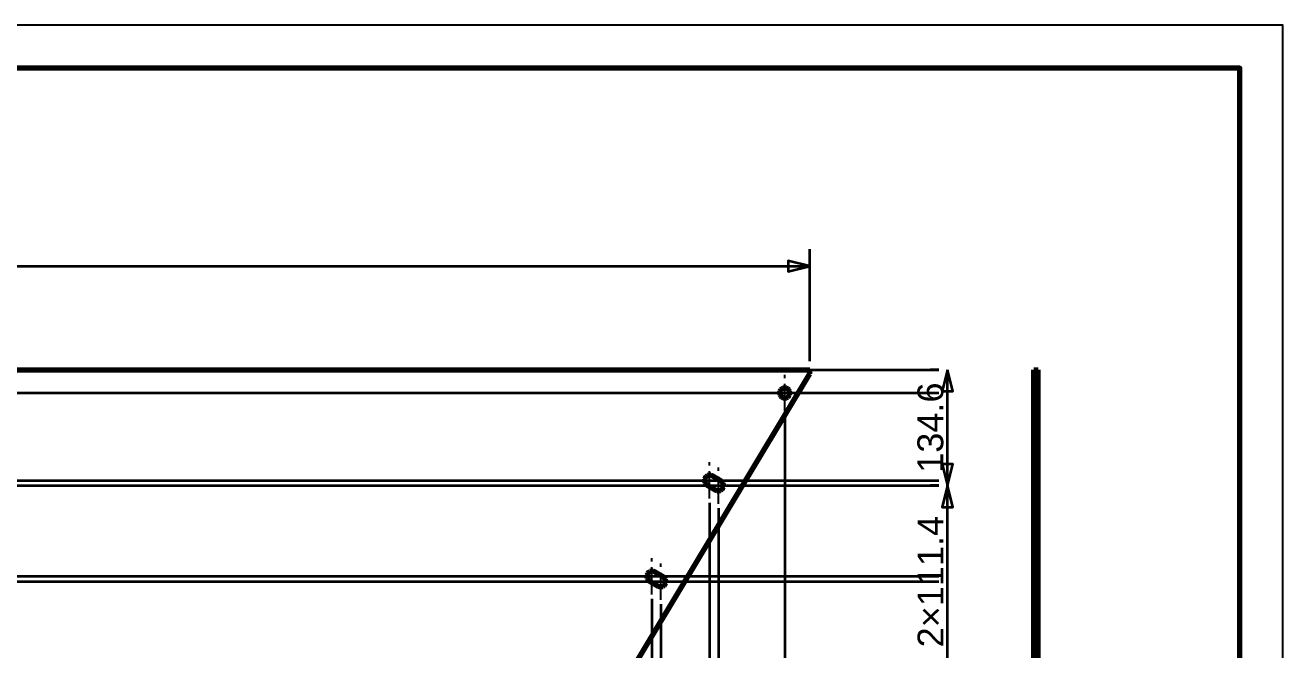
# Model space of a CAD drawing. Header units: millimetres. Extents: x 0 to 420, y 0 to 297.
# Drawn here: x 274 to 420, y 224.5 to 297 of the extents above; entities that cross this region are included whole.
import ezdxf
from ezdxf.enums import TextEntityAlignment as Align

# ---------------------------------------------------------------- set-up
doc = ezdxf.new("R2010")
doc.units = ezdxf.units.MM
doc.linetypes.add('CENTER', pattern=[5.08, 3.175, -0.635, 0.635, -0.635])
doc.linetypes.add('DASHED', pattern=[1.524, 1.27, -0.254])
doc.styles.add('GOST', font='Arial')

msp = doc.modelspace()

# ---------------------------------------------------------------- linework, layer by layer
at = {"color": 7, "lineweight": 35}
for p, q in [((365.09, 258), (365.09, 271)), ((65, 269), (365.09, 269)), ((365.09, 257), (380.09, 257)), ((380.09, 257), (379.09, 257)), ((381.09, 243.54), (381.09, 257)), ((70.5, 254.3), (380.09, 254.3)), ((364.79, 254.3), (380.09, 254.3)), ((362.19, 251.7), (362.19, 109.1)), ((79.22, 244.15), (380.09, 244.15)), ((356.08, 244.15), (380.09, 244.15)), ((78.19, 243.54), (380.09, 243.54)), ((357.11, 243.54), (380.09, 243.54)), ((380.09, 243.54), (379.09, 243.54)), ((380.09, 243.54), (379.09, 243.54)), ((381.09, 221.25), (381.09, 243.54)), ((353.48, 241.55), (353.48, 109.1)), ((354.51, 240.94), (354.51, 109.1)), ((84.88, 232.39), (380.09, 232.39)), ((85.91, 233.01), (380.09, 233.01)), ((349.38, 233.01), (380.09, 233.01)), ((350.41, 232.39), (380.09, 232.39)), ((346.78, 230.41), (346.78, 109.1)), ((347.81, 229.79), (347.81, 109.1))]:
    msp.add_line(p, q, dxfattribs=at)
at = {"color": 1, "lineweight": 70}
for p, q in [((65, 257), (365.09, 257)), ((365.09, 256.5), (365.09, 257)), ((391.09, 256.5), (391.09, 257)), ((391.09, 257), (391.59, 257)), ((391.59, 256.5), (391.59, 257)), ((290.35, 132.1), (365.09, 256.5)), ((391.09, 132.1), (391.09, 256.5)), ((391.09, 256.5), (391.59, 256.5)), ((391.59, 132.1), (391.59, 256.5)), ((361.62, 254.49), (361.59, 254.3)), ((361.59, 254.3), (361.62, 254.11)), ((361.71, 254.65), (361.62, 254.49)), ((361.62, 254.11), (361.71, 253.95)), ((361.84, 254.79), (361.71, 254.65)), ((362.01, 254.87), (361.84, 254.79)), ((362.19, 254.9), (362.01, 254.87)), ((362.38, 254.87), (362.19, 254.9)), ((362.55, 254.79), (362.38, 254.87)), ((362.68, 254.65), (362.55, 254.79)), ((362.76, 254.49), (362.68, 254.65)), ((362.68, 253.95), (362.76, 254.11)), ((362.79, 254.3), (362.76, 254.49)), ((362.76, 254.11), (362.79, 254.3)), ((361.71, 253.95), (361.84, 253.81)), ((361.84, 253.81), (362.01, 253.73)), ((362.01, 253.73), (362.19, 253.7)), ((362.19, 253.7), (362.38, 253.73)), ((362.38, 253.73), (362.55, 253.81)), ((362.55, 253.81), (362.68, 253.95)), ((352.89, 244.29), (352.88, 244.1)), ((352.88, 244.1), (352.92, 243.92)), ((352.96, 244.46), (352.89, 244.29)), ((352.92, 243.92), (353.02, 243.76)), ((353.08, 244.61), (352.96, 244.46)), ((353.02, 243.76), (353.17, 243.64)), ((353.24, 244.71), (353.08, 244.61)), ((353.42, 244.75), (353.24, 244.71)), ((353.61, 244.74), (353.42, 244.75)), ((353.79, 244.67), (353.61, 244.74)), ((354.81, 244.05), (353.79, 244.67)), ((354.96, 243.93), (354.81, 244.05)), ((355.06, 243.77), (354.96, 243.93)), ((355.1, 243.59), (355.06, 243.77)), ((353.17, 243.64), (354.2, 243.02)), ((354.2, 243.02), (354.37, 242.95)), ((354.37, 242.95), (354.56, 242.94)), ((354.56, 242.94), (354.74, 242.98)), ((354.74, 242.98), (354.9, 243.08)), ((354.9, 243.08), (355.02, 243.23)), ((355.02, 243.23), (355.09, 243.4)), ((355.09, 243.4), (355.1, 243.59)), ((346.55, 233.56), (346.39, 233.46)), ((346.73, 233.61), (346.55, 233.56)), ((346.92, 233.6), (346.73, 233.61)), ((347.09, 233.53), (346.92, 233.6)), ((348.12, 232.91), (347.09, 233.53)), ((346.2, 233.15), (346.18, 232.96)), ((346.18, 232.96), (346.23, 232.78)), ((346.27, 233.32), (346.2, 233.15)), ((346.23, 232.78), (346.33, 232.62)), ((346.39, 233.46), (346.27, 233.32)), ((346.33, 232.62), (346.47, 232.5)), ((346.47, 232.5), (347.5, 231.88)), ((348.26, 232.79), (348.12, 232.91)), ((348.2, 231.94), (348.32, 232.08)), ((348.36, 232.63), (348.26, 232.79)), ((348.32, 232.08), (348.39, 232.26)), ((348.41, 232.45), (348.36, 232.63)), ((348.39, 232.26), (348.41, 232.45)), ((347.5, 231.88), (347.67, 231.81)), ((347.67, 231.81), (347.86, 231.8)), ((347.86, 231.8), (348.04, 231.84)), ((348.04, 231.84), (348.2, 231.94))]:
    msp.add_line(p, q, dxfattribs=at)
at = {"color": 5, "linetype": 'DASHED', "lineweight": 35}
for p, q in [((365.09, 257), (65, 257)), ((365.09, 256.5), (365.09, 257)), ((391.09, 256.5), (391.09, 257)), ((391.09, 257), (391.59, 257)), ((391.59, 256.5), (391.59, 257)), ((290.35, 132.1), (365.09, 256.5)), ((391.09, 132.1), (391.09, 256.5)), ((391.09, 256.5), (391.59, 256.5)), ((391.59, 132.1), (391.59, 256.5)), ((361.59, 254.3), (361.62, 254.49)), ((361.62, 254.11), (361.59, 254.3)), ((361.62, 254.49), (361.71, 254.65)), ((361.71, 253.95), (361.62, 254.11)), ((361.71, 254.65), (361.84, 254.79)), ((361.84, 254.79), (362.01, 254.87)), ((362.01, 254.87), (362.19, 254.9)), ((362.19, 254.9), (362.38, 254.87)), ((362.38, 254.87), (362.55, 254.79)), ((362.55, 254.79), (362.68, 254.65)), ((362.68, 254.65), (362.76, 254.49)), ((362.76, 254.11), (362.68, 253.95)), ((362.76, 254.49), (362.79, 254.3)), ((362.79, 254.3), (362.76, 254.11)), ((391.09, 254.88), (391.09, 254.9)), ((391.09, 254.9), (391.09, 254.9)), ((391.09, 254.9), (391.09, 254.88)), ((391.09, 254.88), (391.09, 254.9)), ((391.09, 254.9), (391.09, 254.9)), ((391.09, 254.9), (391.09, 254.88)), ((391.09, 254.84), (391.09, 254.88)), ((391.09, 254.88), (391.09, 254.87)), ((391.09, 254.87), (391.09, 254.88)), ((391.09, 254.88), (391.09, 254.84)), ((391.09, 254.87), (391.09, 254.84)), ((391.09, 254.84), (391.09, 254.87)), ((391.09, 254.77), (391.09, 254.84)), ((391.09, 254.84), (391.09, 254.81)), ((391.09, 254.81), (391.09, 254.84)), ((391.09, 254.84), (391.09, 254.77)), ((391.09, 254.81), (391.09, 254.77)), ((391.09, 254.77), (391.09, 254.81)), ((391.09, 254.67), (391.09, 254.77)), ((391.09, 254.77), (391.09, 254.72)), ((391.09, 254.72), (391.09, 254.77)), ((391.09, 254.77), (391.09, 254.67)), ((391.09, 254.72), (391.09, 254.67)), ((391.09, 254.67), (391.09, 254.72)), ((391.09, 254.56), (391.09, 254.67)), ((391.09, 254.67), (391.09, 254.62)), ((391.09, 254.62), (391.09, 254.67)), ((391.09, 254.67), (391.09, 254.56)), ((391.09, 254.62), (391.09, 254.56)), ((391.09, 254.56), (391.09, 254.62)), ((391.09, 254.43), (391.09, 254.56)), ((391.09, 254.56), (391.09, 254.5)), ((391.09, 254.5), (391.09, 254.56)), ((391.09, 254.56), (391.09, 254.43)), ((391.09, 254.5), (391.09, 254.43)), ((391.09, 254.43), (391.09, 254.5)), ((391.09, 254.3), (391.09, 254.43)), ((391.09, 254.43), (391.09, 254.37)), ((391.09, 254.37), (391.09, 254.43)), ((391.09, 254.43), (391.09, 254.3)), ((391.09, 254.37), (391.09, 254.3)), ((391.09, 254.3), (391.09, 254.37)), ((391.09, 254.3), (391.09, 254.23)), ((391.09, 254.17), (391.09, 254.3)), ((391.09, 254.3), (391.09, 254.17)), ((391.09, 254.23), (391.09, 254.3)), ((391.09, 254.23), (391.09, 254.17)), ((391.09, 254.17), (391.09, 254.23)), ((391.09, 254.17), (391.09, 254.1)), ((391.09, 254.04), (391.09, 254.17)), ((391.09, 254.17), (391.09, 254.04)), ((391.09, 254.1), (391.09, 254.17)), ((391.09, 254.1), (391.09, 254.04)), ((391.09, 254.04), (391.09, 254.1)), ((391.09, 254.04), (391.09, 253.98)), ((391.09, 253.93), (391.09, 254.04)), ((391.09, 254.04), (391.09, 253.93)), ((391.09, 253.98), (391.09, 254.04)), ((391.09, 253.98), (391.09, 253.93)), ((391.09, 253.93), (391.09, 253.98)), ((391.59, 254.88), (391.59, 254.9)), ((391.59, 254.9), (391.59, 254.9)), ((391.59, 254.9), (391.59, 254.88)), ((391.59, 254.88), (391.59, 254.9)), ((391.59, 254.9), (391.59, 254.9)), ((391.59, 254.9), (391.59, 254.88)), ((391.59, 254.84), (391.59, 254.88)), ((391.59, 254.88), (391.59, 254.87)), ((391.59, 254.87), (391.59, 254.88)), ((391.59, 254.88), (391.59, 254.84)), ((391.59, 254.87), (391.59, 254.84)), ((391.59, 254.84), (391.59, 254.87)), ((391.59, 254.77), (391.59, 254.84)), ((391.59, 254.84), (391.59, 254.81)), ((391.59, 254.81), (391.59, 254.84)), ((391.59, 254.84), (391.59, 254.77)), ((391.59, 254.81), (391.59, 254.77)), ((391.59, 254.77), (391.59, 254.81)), ((391.59, 254.67), (391.59, 254.77)), ((391.59, 254.77), (391.59, 254.72)), ((391.59, 254.72), (391.59, 254.77)), ((391.59, 254.77), (391.59, 254.67)), ((391.59, 254.72), (391.59, 254.67)), ((391.59, 254.67), (391.59, 254.72)), ((391.59, 254.56), (391.59, 254.67)), ((391.59, 254.67), (391.59, 254.62)), ((391.59, 254.62), (391.59, 254.67)), ((391.59, 254.67), (391.59, 254.56)), ((391.59, 254.62), (391.59, 254.56)), ((391.59, 254.56), (391.59, 254.62)), ((391.59, 254.43), (391.59, 254.56)), ((391.59, 254.56), (391.59, 254.5)), ((391.59, 254.5), (391.59, 254.56)), ((391.59, 254.56), (391.59, 254.43)), ((391.59, 254.5), (391.59, 254.43)), ((391.59, 254.43), (391.59, 254.5)), ((391.59, 254.3), (391.59, 254.43)), ((391.59, 254.43), (391.59, 254.37)), ((391.59, 254.37), (391.59, 254.43)), ((391.59, 254.43), (391.59, 254.3)), ((391.59, 254.37), (391.59, 254.3)), ((391.59, 254.3), (391.59, 254.37)), ((391.59, 254.3), (391.59, 254.23)), ((391.59, 254.17), (391.59, 254.3)), ((391.59, 254.3), (391.59, 254.17)), ((391.59, 254.23), (391.59, 254.3)), ((391.59, 254.23), (391.59, 254.17)), ((391.59, 254.17), (391.59, 254.23)), ((391.59, 254.17), (391.59, 254.1)), ((391.59, 254.04), (391.59, 254.17)), ((391.59, 254.17), (391.59, 254.04)), ((391.59, 254.1), (391.59, 254.17)), ((391.59, 254.1), (391.59, 254.04)), ((391.59, 254.04), (391.59, 254.1)), ((391.59, 254.04), (391.59, 253.98)), ((391.59, 253.93), (391.59, 254.04)), ((391.59, 254.04), (391.59, 253.93)), ((391.59, 253.98), (391.59, 254.04)), ((391.59, 253.98), (391.59, 253.93)), ((391.59, 253.93), (391.59, 253.98)), ((361.84, 253.81), (361.71, 253.95)), ((362.01, 253.73), (361.84, 253.81)), ((362.19, 253.7), (362.01, 253.73)), ((362.38, 253.73), (362.19, 253.7)), ((362.55, 253.81), (362.38, 253.73)), ((362.68, 253.95), (362.55, 253.81)), ((391.09, 253.93), (391.09, 253.88)), ((391.09, 253.83), (391.09, 253.93)), ((391.09, 253.93), (391.09, 253.83)), ((391.09, 253.88), (391.09, 253.93)), ((391.09, 253.88), (391.09, 253.83)), ((391.09, 253.83), (391.09, 253.88)), ((391.09, 253.83), (391.09, 253.79)), ((391.09, 253.76), (391.09, 253.83)), ((391.09, 253.83), (391.09, 253.76)), ((391.09, 253.79), (391.09, 253.83)), ((391.09, 253.79), (391.09, 253.76)), ((391.09, 253.76), (391.09, 253.79)), ((391.09, 253.76), (391.09, 253.73)), ((391.09, 253.72), (391.09, 253.76)), ((391.09, 253.76), (391.09, 253.72)), ((391.09, 253.73), (391.09, 253.76)), ((391.09, 253.73), (391.09, 253.72)), ((391.09, 253.72), (391.09, 253.73)), ((391.09, 253.72), (391.09, 253.7)), ((391.09, 253.7), (391.09, 253.72)), ((391.09, 253.72), (391.09, 253.7)), ((391.09, 253.7), (391.09, 253.72)), ((391.09, 253.7), (391.09, 253.7)), ((391.09, 253.7), (391.09, 253.7)), ((391.59, 253.93), (391.59, 253.88)), ((391.59, 253.83), (391.59, 253.93)), ((391.59, 253.93), (391.59, 253.83)), ((391.59, 253.88), (391.59, 253.93)), ((391.59, 253.88), (391.59, 253.83)), ((391.59, 253.83), (391.59, 253.88)), ((391.59, 253.83), (391.59, 253.79)), ((391.59, 253.76), (391.59, 253.83)), ((391.59, 253.83), (391.59, 253.76)), ((391.59, 253.79), (391.59, 253.83)), ((391.59, 253.79), (391.59, 253.76)), ((391.59, 253.76), (391.59, 253.79)), ((391.59, 253.76), (391.59, 253.73)), ((391.59, 253.72), (391.59, 253.76)), ((391.59, 253.76), (391.59, 253.72)), ((391.59, 253.73), (391.59, 253.76)), ((391.59, 253.73), (391.59, 253.72)), ((391.59, 253.72), (391.59, 253.73)), ((391.59, 253.72), (391.59, 253.7)), ((391.59, 253.7), (391.59, 253.72)), ((391.59, 253.72), (391.59, 253.7)), ((391.59, 253.7), (391.59, 253.72)), ((391.59, 253.7), (391.59, 253.7)), ((391.59, 253.7), (391.59, 253.7)), ((352.88, 244.1), (352.89, 244.29)), ((352.92, 243.92), (352.88, 244.1)), ((352.89, 244.29), (352.96, 244.46)), ((353.02, 243.76), (352.92, 243.92)), ((352.96, 244.46), (353.08, 244.61)), ((353.17, 243.64), (353.02, 243.76)), ((353.08, 244.61), (353.24, 244.71)), ((353.24, 244.71), (353.42, 244.75)), ((353.42, 244.75), (353.61, 244.74)), ((353.61, 244.74), (353.79, 244.67)), ((353.79, 244.67), (354.81, 244.05)), ((354.81, 244.05), (354.96, 243.93)), ((354.96, 243.93), (355.06, 243.77)), ((355.06, 243.77), (355.1, 243.59)), ((391.09, 244.74), (391.09, 244.75)), ((391.09, 244.75), (391.09, 244.75)), ((391.09, 244.75), (391.09, 244.75)), ((391.09, 244.75), (391.09, 244.75)), ((391.09, 244.75), (391.09, 244.75)), ((391.09, 244.75), (391.09, 244.74)), ((391.09, 244.74), (391.09, 244.75)), ((391.09, 244.75), (391.09, 244.75)), ((391.09, 244.75), (391.09, 244.75)), ((391.09, 244.75), (391.09, 244.75)), ((391.09, 244.75), (391.09, 244.75)), ((391.09, 244.75), (391.09, 244.74)), ((391.09, 244.71), (391.09, 244.74)), ((391.09, 244.74), (391.09, 244.74)), ((391.09, 244.74), (391.09, 244.73)), ((391.09, 244.73), (391.09, 244.74)), ((391.09, 244.74), (391.09, 244.74)), ((391.09, 244.74), (391.09, 244.71)), ((391.09, 244.73), (391.09, 244.73)), ((391.09, 244.73), (391.09, 244.72)), ((391.09, 244.72), (391.09, 244.73)), ((391.09, 244.73), (391.09, 244.73)), ((391.09, 244.72), (391.09, 244.71)), ((391.09, 244.71), (391.09, 244.72)), ((391.09, 244.66), (391.09, 244.71)), ((391.09, 244.71), (391.09, 244.7)), ((391.09, 244.7), (391.09, 244.71)), ((391.09, 244.71), (391.09, 244.66)), ((391.09, 244.7), (391.09, 244.69)), ((391.09, 244.69), (391.09, 244.7)), ((391.09, 244.69), (391.09, 244.68)), ((391.09, 244.68), (391.09, 244.69)), ((391.09, 244.68), (391.09, 244.67)), ((391.09, 244.67), (391.09, 244.68)), ((391.09, 244.67), (391.09, 244.05)), ((391.09, 244.05), (391.09, 244.67)), ((391.09, 244.6), (391.09, 244.66)), ((391.09, 244.66), (391.09, 244.6)), ((391.09, 244.51), (391.09, 244.6)), ((391.09, 244.6), (391.09, 244.51)), ((391.09, 244.42), (391.09, 244.51)), ((391.09, 244.51), (391.09, 244.42)), ((391.09, 244.32), (391.09, 244.42)), ((391.09, 244.42), (391.09, 244.32)), ((391.09, 244.21), (391.09, 244.32)), ((391.09, 244.32), (391.09, 244.21)), ((391.09, 244.09), (391.09, 244.21)), ((391.09, 244.21), (391.09, 244.09)), ((391.09, 243.99), (391.09, 244.09)), ((391.09, 244.09), (391.09, 243.99)), ((391.09, 244.05), (391.09, 243.99)), ((391.09, 243.99), (391.09, 244.05)), ((391.09, 243.88), (391.09, 243.99)), ((391.09, 243.99), (391.09, 243.9)), ((391.09, 243.99), (391.09, 243.88)), ((391.09, 243.9), (391.09, 243.99)), ((391.09, 243.9), (391.09, 243.81)), ((391.09, 243.81), (391.09, 243.9)), ((391.09, 243.79), (391.09, 243.88)), ((391.09, 243.88), (391.09, 243.79)), ((391.09, 243.81), (391.09, 243.71)), ((391.09, 243.71), (391.09, 243.81)), ((391.09, 243.71), (391.09, 243.79)), ((391.09, 243.79), (391.09, 243.71)), ((391.59, 244.74), (391.59, 244.75)), ((391.59, 244.75), (391.59, 244.75)), ((391.59, 244.75), (391.59, 244.75)), ((391.59, 244.75), (391.59, 244.75)), ((391.59, 244.75), (391.59, 244.75)), ((391.59, 244.75), (391.59, 244.74)), ((391.59, 244.74), (391.59, 244.75)), ((391.59, 244.75), (391.59, 244.75)), ((391.59, 244.75), (391.59, 244.75)), ((391.59, 244.75), (391.59, 244.75)), ((391.59, 244.75), (391.59, 244.75)), ((391.59, 244.75), (391.59, 244.74)), ((391.59, 244.71), (391.59, 244.74)), ((391.59, 244.74), (391.59, 244.74)), ((391.59, 244.74), (391.59, 244.73)), ((391.59, 244.73), (391.59, 244.74)), ((391.59, 244.74), (391.59, 244.74)), ((391.59, 244.74), (391.59, 244.71)), ((391.59, 244.73), (391.59, 244.73)), ((391.59, 244.73), (391.59, 244.72)), ((391.59, 244.72), (391.59, 244.73)), ((391.59, 244.73), (391.59, 244.73)), ((391.59, 244.72), (391.59, 244.71)), ((391.59, 244.71), (391.59, 244.72)), ((391.59, 244.66), (391.59, 244.71)), ((391.59, 244.71), (391.59, 244.7)), ((391.59, 244.7), (391.59, 244.71)), ((391.59, 244.71), (391.59, 244.66)), ((391.59, 244.7), (391.59, 244.69)), ((391.59, 244.69), (391.59, 244.7)), ((391.59, 244.69), (391.59, 244.68)), ((391.59, 244.68), (391.59, 244.69)), ((391.59, 244.68), (391.59, 244.67)), ((391.59, 244.67), (391.59, 244.68)), ((391.59, 244.67), (391.59, 244.05)), ((391.59, 244.05), (391.59, 244.67)), ((391.59, 244.6), (391.59, 244.66)), ((391.59, 244.66), (391.59, 244.6)), ((391.59, 244.51), (391.59, 244.6)), ((391.59, 244.6), (391.59, 244.51)), ((391.59, 244.42), (391.59, 244.51)), ((391.59, 244.51), (391.59, 244.42)), ((391.59, 244.32), (391.59, 244.42)), ((391.59, 244.42), (391.59, 244.32)), ((391.59, 244.21), (391.59, 244.32)), ((391.59, 244.32), (391.59, 244.21)), ((391.59, 244.09), (391.59, 244.21)), ((391.59, 244.21), (391.59, 244.09)), ((391.59, 243.99), (391.59, 244.09)), ((391.59, 244.09), (391.59, 243.99)), ((391.59, 244.05), (391.59, 243.99)), ((391.59, 243.99), (391.59, 244.05)), ((391.59, 243.88), (391.59, 243.99)), ((391.59, 243.99), (391.59, 243.9)), ((391.59, 243.99), (391.59, 243.88)), ((391.59, 243.9), (391.59, 243.99)), ((391.59, 243.9), (391.59, 243.81)), ((391.59, 243.81), (391.59, 243.9)), ((391.59, 243.79), (391.59, 243.88)), ((391.59, 243.88), (391.59, 243.79)), ((391.59, 243.81), (391.59, 243.71)), ((391.59, 243.71), (391.59, 243.81)), ((391.59, 243.71), (391.59, 243.79)), ((391.59, 243.79), (391.59, 243.71)), ((354.2, 243.02), (353.17, 243.64)), ((354.37, 242.95), (354.2, 243.02)), ((354.56, 242.94), (354.37, 242.95)), ((354.74, 242.98), (354.56, 242.94)), ((354.9, 243.08), (354.74, 242.98)), ((355.02, 243.23), (354.9, 243.08)), ((355.09, 243.4), (355.02, 243.23)), ((355.1, 243.59), (355.09, 243.4)), ((391.09, 243.64), (391.09, 243.71)), ((391.09, 243.71), (391.09, 243.6)), ((391.09, 243.71), (391.09, 243.64)), ((391.09, 243.6), (391.09, 243.71)), ((391.09, 243.02), (391.09, 243.64)), ((391.09, 243.64), (391.09, 243.02)), ((391.09, 243.6), (391.09, 243.49)), ((391.09, 243.49), (391.09, 243.6)), ((391.09, 243.49), (391.09, 243.38)), ((391.09, 243.38), (391.09, 243.49)), ((391.09, 243.38), (391.09, 243.27)), ((391.09, 243.27), (391.09, 243.38)), ((391.09, 243.27), (391.09, 243.18)), ((391.09, 243.18), (391.09, 243.27)), ((391.09, 243.18), (391.09, 243.1)), ((391.09, 243.1), (391.09, 243.18)), ((391.09, 243.1), (391.09, 243.03)), ((391.09, 243.03), (391.09, 243.1)), ((391.09, 243.03), (391.09, 242.98)), ((391.09, 242.98), (391.09, 243.03)), ((391.09, 243.01), (391.09, 243.02)), ((391.09, 243.02), (391.09, 243.01)), ((391.09, 243), (391.09, 243.01)), ((391.09, 243.01), (391.09, 243)), ((391.09, 242.99), (391.09, 243)), ((391.09, 243), (391.09, 242.99)), ((391.09, 242.98), (391.09, 242.99)), ((391.09, 242.99), (391.09, 242.98)), ((391.09, 242.98), (391.09, 242.95)), ((391.09, 242.97), (391.09, 242.98)), ((391.09, 242.98), (391.09, 242.97)), ((391.09, 242.95), (391.09, 242.98)), ((391.09, 242.96), (391.09, 242.97)), ((391.09, 242.97), (391.09, 242.97)), ((391.09, 242.97), (391.09, 242.97)), ((391.09, 242.97), (391.09, 242.96)), ((391.09, 242.95), (391.09, 242.96)), ((391.09, 242.96), (391.09, 242.95)), ((391.09, 242.95), (391.09, 242.94)), ((391.09, 242.94), (391.09, 242.95)), ((391.09, 242.95), (391.09, 242.95)), ((391.09, 242.95), (391.09, 242.95)), ((391.09, 242.95), (391.09, 242.94)), ((391.09, 242.94), (391.09, 242.95)), ((391.09, 242.94), (391.09, 242.94)), ((391.09, 242.94), (391.09, 242.94)), ((391.09, 242.94), (391.09, 242.94)), ((391.09, 242.94), (391.09, 242.94)), ((391.09, 242.94), (391.09, 242.94)), ((391.09, 242.94), (391.09, 242.94)), ((391.09, 242.94), (391.09, 242.94)), ((391.09, 242.94), (391.09, 242.94)), ((391.59, 243.64), (391.59, 243.71)), ((391.59, 243.71), (391.59, 243.6)), ((391.59, 243.71), (391.59, 243.64)), ((391.59, 243.6), (391.59, 243.71)), ((391.59, 243.02), (391.59, 243.64)), ((391.59, 243.64), (391.59, 243.02)), ((391.59, 243.6), (391.59, 243.49)), ((391.59, 243.49), (391.59, 243.6)), ((391.59, 243.49), (391.59, 243.38)), ((391.59, 243.38), (391.59, 243.49)), ((391.59, 243.38), (391.59, 243.27)), ((391.59, 243.27), (391.59, 243.38)), ((391.59, 243.27), (391.59, 243.18)), ((391.59, 243.18), (391.59, 243.27)), ((391.59, 243.18), (391.59, 243.1)), ((391.59, 243.1), (391.59, 243.18)), ((391.59, 243.1), (391.59, 243.03)), ((391.59, 243.03), (391.59, 243.1)), ((391.59, 243.03), (391.59, 242.98)), ((391.59, 242.98), (391.59, 243.03)), ((391.59, 243.01), (391.59, 243.02)), ((391.59, 243.02), (391.59, 243.01)), ((391.59, 243), (391.59, 243.01)), ((391.59, 243.01), (391.59, 243)), ((391.59, 242.99), (391.59, 243)), ((391.59, 243), (391.59, 242.99)), ((391.59, 242.98), (391.59, 242.99)), ((391.59, 242.99), (391.59, 242.98)), ((391.59, 242.98), (391.59, 242.95)), ((391.59, 242.97), (391.59, 242.98)), ((391.59, 242.98), (391.59, 242.97)), ((391.59, 242.95), (391.59, 242.98)), ((391.59, 242.96), (391.59, 242.97)), ((391.59, 242.97), (391.59, 242.97)), ((391.59, 242.97), (391.59, 242.97)), ((391.59, 242.97), (391.59, 242.96)), ((391.59, 242.95), (391.59, 242.96)), ((391.59, 242.96), (391.59, 242.95)), ((391.59, 242.95), (391.59, 242.94)), ((391.59, 242.94), (391.59, 242.95)), ((391.59, 242.95), (391.59, 242.95)), ((391.59, 242.95), (391.59, 242.95)), ((391.59, 242.95), (391.59, 242.94)), ((391.59, 242.94), (391.59, 242.95)), ((391.59, 242.94), (391.59, 242.94)), ((391.59, 242.94), (391.59, 242.94)), ((391.59, 242.94), (391.59, 242.94)), ((391.59, 242.94), (391.59, 242.94)), ((391.59, 242.94), (391.59, 242.94)), ((391.59, 242.94), (391.59, 242.94)), ((391.59, 242.94), (391.59, 242.94)), ((391.59, 242.94), (391.59, 242.94)), ((346.39, 233.46), (346.55, 233.56)), ((346.55, 233.56), (346.73, 233.61)), ((346.73, 233.61), (346.92, 233.6)), ((346.92, 233.6), (347.09, 233.53)), ((347.09, 233.53), (348.12, 232.91)), ((391.09, 233.6), (391.09, 233.61)), ((391.09, 233.61), (391.09, 233.61)), ((391.09, 233.61), (391.09, 233.61)), ((391.09, 233.61), (391.09, 233.61)), ((391.09, 233.61), (391.09, 233.6)), ((391.09, 233.6), (391.09, 233.61)), ((391.09, 233.61), (391.09, 233.61)), ((391.09, 233.61), (391.09, 233.61)), ((391.09, 233.61), (391.09, 233.61)), ((391.09, 233.61), (391.09, 233.6)), ((391.09, 233.57), (391.09, 233.6)), ((391.09, 233.6), (391.09, 233.6)), ((391.09, 233.6), (391.09, 233.6)), ((391.09, 233.6), (391.09, 233.59)), ((391.09, 233.59), (391.09, 233.6)), ((391.09, 233.6), (391.09, 233.6)), ((391.09, 233.6), (391.09, 233.6)), ((391.09, 233.6), (391.09, 233.57)), ((391.09, 233.59), (391.09, 233.58)), ((391.09, 233.58), (391.09, 233.59)), ((391.09, 233.58), (391.09, 233.58)), ((391.09, 233.58), (391.09, 233.57)), ((391.09, 233.57), (391.09, 233.58)), ((391.09, 233.58), (391.09, 233.58)), ((391.09, 233.52), (391.09, 233.57)), ((391.09, 233.57), (391.09, 233.56)), ((391.09, 233.56), (391.09, 233.57)), ((391.09, 233.57), (391.09, 233.52)), ((391.09, 233.56), (391.09, 233.55)), ((391.09, 233.55), (391.09, 233.56)), ((391.09, 233.55), (391.09, 233.54)), ((391.09, 233.54), (391.09, 233.55)), ((391.09, 233.54), (391.09, 233.53)), ((391.09, 233.53), (391.09, 233.54)), ((391.09, 233.53), (391.09, 232.91)), ((391.09, 232.91), (391.09, 233.53)), ((391.59, 233.6), (391.59, 233.61)), ((391.59, 233.61), (391.59, 233.61)), ((391.59, 233.61), (391.59, 233.61)), ((391.59, 233.61), (391.59, 233.61)), ((391.59, 233.61), (391.59, 233.6)), ((391.59, 233.6), (391.59, 233.61)), ((391.59, 233.61), (391.59, 233.61)), ((391.59, 233.61), (391.59, 233.61)), ((391.59, 233.61), (391.59, 233.61)), ((391.59, 233.61), (391.59, 233.6)), ((391.59, 233.57), (391.59, 233.6)), ((391.59, 233.6), (391.59, 233.6)), ((391.59, 233.6), (391.59, 233.6)), ((391.59, 233.6), (391.59, 233.59)), ((391.59, 233.59), (391.59, 233.6)), ((391.59, 233.6), (391.59, 233.6)), ((391.59, 233.6), (391.59, 233.6)), ((391.59, 233.6), (391.59, 233.57)), ((391.59, 233.59), (391.59, 233.58)), ((391.59, 233.58), (391.59, 233.59)), ((391.59, 233.58), (391.59, 233.58)), ((391.59, 233.58), (391.59, 233.57)), ((391.59, 233.57), (391.59, 233.58)), ((391.59, 233.58), (391.59, 233.58)), ((391.59, 233.52), (391.59, 233.57)), ((391.59, 233.57), (391.59, 233.56)), ((391.59, 233.56), (391.59, 233.57)), ((391.59, 233.57), (391.59, 233.52)), ((391.59, 233.56), (391.59, 233.55)), ((391.59, 233.55), (391.59, 233.56)), ((391.59, 233.55), (391.59, 233.54)), ((391.59, 233.54), (391.59, 233.55)), ((391.59, 233.54), (391.59, 233.53)), ((391.59, 233.53), (391.59, 233.54)), ((391.59, 233.53), (391.59, 232.91)), ((391.59, 232.91), (391.59, 233.53)), ((346.18, 232.96), (346.2, 233.15)), ((346.23, 232.78), (346.18, 232.96)), ((346.2, 233.15), (346.27, 233.32)), ((346.33, 232.62), (346.23, 232.78)), ((346.27, 233.32), (346.39, 233.46)), ((346.47, 232.5), (346.33, 232.62)), ((347.5, 231.88), (346.47, 232.5)), ((348.12, 232.91), (348.26, 232.79)), ((348.32, 232.08), (348.2, 231.94)), ((348.26, 232.79), (348.36, 232.63)), ((348.39, 232.26), (348.32, 232.08)), ((348.36, 232.63), (348.41, 232.45)), ((348.41, 232.45), (348.39, 232.26)), ((391.09, 233.45), (391.09, 233.52)), ((391.09, 233.52), (391.09, 233.45)), ((391.09, 233.37), (391.09, 233.45)), ((391.09, 233.45), (391.09, 233.37)), ((391.09, 233.28), (391.09, 233.37)), ((391.09, 233.37), (391.09, 233.28)), ((391.09, 233.17), (391.09, 233.28)), ((391.09, 233.28), (391.09, 233.17)), ((391.09, 233.06), (391.09, 233.17)), ((391.09, 233.17), (391.09, 233.06)), ((391.09, 232.95), (391.09, 233.06)), ((391.09, 233.06), (391.09, 232.95)), ((391.09, 232.84), (391.09, 232.95)), ((391.09, 232.95), (391.09, 232.84)), ((391.09, 232.91), (391.09, 232.84)), ((391.09, 232.84), (391.09, 232.91)), ((391.09, 232.74), (391.09, 232.84)), ((391.09, 232.84), (391.09, 232.76)), ((391.09, 232.84), (391.09, 232.74)), ((391.09, 232.76), (391.09, 232.84)), ((391.09, 232.76), (391.09, 232.67)), ((391.09, 232.67), (391.09, 232.76)), ((391.09, 232.64), (391.09, 232.74)), ((391.09, 232.74), (391.09, 232.64)), ((391.09, 232.67), (391.09, 232.56)), ((391.09, 232.56), (391.09, 232.67)), ((391.09, 232.56), (391.09, 232.64)), ((391.09, 232.64), (391.09, 232.56)), ((391.09, 232.5), (391.09, 232.56)), ((391.09, 232.56), (391.09, 232.45)), ((391.09, 232.56), (391.09, 232.5)), ((391.09, 232.45), (391.09, 232.56)), ((391.09, 231.88), (391.09, 232.5)), ((391.09, 232.5), (391.09, 231.88)), ((391.09, 232.45), (391.09, 232.34)), ((391.09, 232.34), (391.09, 232.45)), ((391.09, 232.34), (391.09, 232.23)), ((391.09, 232.23), (391.09, 232.34)), ((391.09, 232.23), (391.09, 232.13)), ((391.09, 232.13), (391.09, 232.23)), ((391.09, 232.13), (391.09, 232.03)), ((391.09, 232.03), (391.09, 232.13)), ((391.59, 233.45), (391.59, 233.52)), ((391.59, 233.52), (391.59, 233.45)), ((391.59, 233.37), (391.59, 233.45)), ((391.59, 233.45), (391.59, 233.37)), ((391.59, 233.28), (391.59, 233.37)), ((391.59, 233.37), (391.59, 233.28)), ((391.59, 233.17), (391.59, 233.28)), ((391.59, 233.28), (391.59, 233.17)), ((391.59, 233.06), (391.59, 233.17)), ((391.59, 233.17), (391.59, 233.06)), ((391.59, 232.95), (391.59, 233.06)), ((391.59, 233.06), (391.59, 232.95)), ((391.59, 232.84), (391.59, 232.95)), ((391.59, 232.95), (391.59, 232.84)), ((391.59, 232.91), (391.59, 232.84)), ((391.59, 232.84), (391.59, 232.91)), ((391.59, 232.74), (391.59, 232.84)), ((391.59, 232.84), (391.59, 232.76)), ((391.59, 232.84), (391.59, 232.74)), ((391.59, 232.76), (391.59, 232.84)), ((391.59, 232.76), (391.59, 232.67)), ((391.59, 232.67), (391.59, 232.76)), ((391.59, 232.64), (391.59, 232.74)), ((391.59, 232.74), (391.59, 232.64)), ((391.59, 232.67), (391.59, 232.56)), ((391.59, 232.56), (391.59, 232.67)), ((391.59, 232.56), (391.59, 232.64)), ((391.59, 232.64), (391.59, 232.56)), ((391.59, 232.5), (391.59, 232.56)), ((391.59, 232.56), (391.59, 232.45)), ((391.59, 232.56), (391.59, 232.5)), ((391.59, 232.45), (391.59, 232.56)), ((391.59, 231.88), (391.59, 232.5)), ((391.59, 232.5), (391.59, 231.88)), ((391.59, 232.45), (391.59, 232.34)), ((391.59, 232.34), (391.59, 232.45)), ((391.59, 232.34), (391.59, 232.23)), ((391.59, 232.23), (391.59, 232.34)), ((391.59, 232.23), (391.59, 232.13)), ((391.59, 232.13), (391.59, 232.23)), ((391.59, 232.13), (391.59, 232.03)), ((391.59, 232.03), (391.59, 232.13)), ((347.67, 231.81), (347.5, 231.88)), ((347.86, 231.8), (347.67, 231.81)), ((348.04, 231.84), (347.86, 231.8)), ((348.2, 231.94), (348.04, 231.84)), ((391.09, 232.03), (391.09, 231.95)), ((391.09, 231.95), (391.09, 232.03)), ((391.09, 231.95), (391.09, 231.88)), ((391.09, 231.88), (391.09, 231.95)), ((391.09, 231.88), (391.09, 231.83)), ((391.09, 231.87), (391.09, 231.88)), ((391.09, 231.88), (391.09, 231.87)), ((391.09, 231.83), (391.09, 231.88)), ((391.09, 231.86), (391.09, 231.87)), ((391.09, 231.87), (391.09, 231.86)), ((391.09, 231.85), (391.09, 231.86)), ((391.09, 231.86), (391.09, 231.85)), ((391.09, 231.84), (391.09, 231.85)), ((391.09, 231.85), (391.09, 231.84)), ((391.09, 231.83), (391.09, 231.84)), ((391.09, 231.84), (391.09, 231.83)), ((391.09, 231.83), (391.09, 231.8)), ((391.09, 231.82), (391.09, 231.83)), ((391.09, 231.83), (391.09, 231.82)), ((391.09, 231.8), (391.09, 231.83)), ((391.09, 231.81), (391.09, 231.82)), ((391.09, 231.82), (391.09, 231.82)), ((391.09, 231.82), (391.09, 231.82)), ((391.09, 231.82), (391.09, 231.81)), ((391.09, 231.8), (391.09, 231.81)), ((391.09, 231.81), (391.09, 231.8)), ((391.09, 231.8), (391.09, 231.79)), ((391.09, 231.79), (391.09, 231.8)), ((391.09, 231.8), (391.09, 231.8)), ((391.09, 231.8), (391.09, 231.8)), ((391.09, 231.8), (391.09, 231.8)), ((391.09, 231.8), (391.09, 231.8)), ((391.09, 231.8), (391.09, 231.8)), ((391.09, 231.8), (391.09, 231.8)), ((391.09, 231.8), (391.09, 231.79)), ((391.09, 231.79), (391.09, 231.8)), ((391.09, 231.79), (391.09, 231.79)), ((391.09, 231.79), (391.09, 231.79)), ((391.59, 232.03), (391.59, 231.95)), ((391.59, 231.95), (391.59, 232.03)), ((391.59, 231.95), (391.59, 231.88)), ((391.59, 231.88), (391.59, 231.95)), ((391.59, 231.88), (391.59, 231.83)), ((391.59, 231.87), (391.59, 231.88)), ((391.59, 231.88), (391.59, 231.87)), ((391.59, 231.83), (391.59, 231.88)), ((391.59, 231.86), (391.59, 231.87)), ((391.59, 231.87), (391.59, 231.86)), ((391.59, 231.85), (391.59, 231.86)), ((391.59, 231.86), (391.59, 231.85)), ((391.59, 231.84), (391.59, 231.85)), ((391.59, 231.85), (391.59, 231.84)), ((391.59, 231.83), (391.59, 231.84)), ((391.59, 231.84), (391.59, 231.83)), ((391.59, 231.83), (391.59, 231.8)), ((391.59, 231.82), (391.59, 231.83)), ((391.59, 231.83), (391.59, 231.82)), ((391.59, 231.8), (391.59, 231.83)), ((391.59, 231.81), (391.59, 231.82)), ((391.59, 231.82), (391.59, 231.82)), ((391.59, 231.82), (391.59, 231.82)), ((391.59, 231.82), (391.59, 231.81)), ((391.59, 231.8), (391.59, 231.81)), ((391.59, 231.81), (391.59, 231.8)), ((391.59, 231.8), (391.59, 231.79)), ((391.59, 231.79), (391.59, 231.8)), ((391.59, 231.8), (391.59, 231.8)), ((391.59, 231.8), (391.59, 231.8)), ((391.59, 231.8), (391.59, 231.8)), ((391.59, 231.8), (391.59, 231.8)), ((391.59, 231.8), (391.59, 231.8)), ((391.59, 231.8), (391.59, 231.8)), ((391.59, 231.8), (391.59, 231.79)), ((391.59, 231.79), (391.59, 231.8)), ((391.59, 231.79), (391.59, 231.79)), ((391.59, 231.79), (391.59, 231.79))]:
    msp.add_line(p, q, dxfattribs=at)
at = {"color": 4, "linetype": 'CENTER', "lineweight": 25}
for p, q in [((362.19, 252.2), (362.19, 256.4)), ((360.09, 254.3), (364.29, 254.3)), ((353.48, 242.05), (353.48, 246.25)), ((354.51, 241.44), (354.51, 245.64)), ((351.38, 244.15), (355.58, 244.15)), ((352.41, 243.54), (356.61, 243.54)), ((346.78, 230.91), (346.78, 235.11)), ((347.81, 230.29), (347.81, 234.49)), ((344.68, 233.01), (348.88, 233.01)), ((345.71, 232.39), (349.91, 232.39))]:
    msp.add_line(p, q, dxfattribs=at)
at = {"color": 7, "lineweight": 25}
msp.add_lwpolyline([(0, 0), (420, 0), (420, 297), (0, 297)], close=True, dxfattribs=at)
at = {"color": 7, "lineweight": 70}
msp.add_lwpolyline([(20, 5), (415, 5), (415, 292), (20, 292)], close=True, dxfattribs=at)
at = {"color": 7, "lineweight": 35}
for points in [[(365.09, 269), (362.59, 269.62), (362.59, 268.38)], [(381.09, 257), (380.47, 254.5), (381.72, 254.5)], [(381.09, 243.54), (381.72, 246.04), (380.47, 246.04)], [(381.09, 243.54), (380.47, 241.04), (381.72, 241.04)]]:
    msp.add_lwpolyline(points, close=True, dxfattribs=at)

# ---------------------------------------------------------------- texts
at = {"color": 7, "style": 'GOST'}
for s, p in [('134.6', (379.09, 250.27)), ('2×111.4', (379.09, 232.39))]:
    msp.add_text(s, height=3, rotation=90, dxfattribs=at).set_placement(p, align=Align.MIDDLE)

doc.saveas('drawing.dxf')
